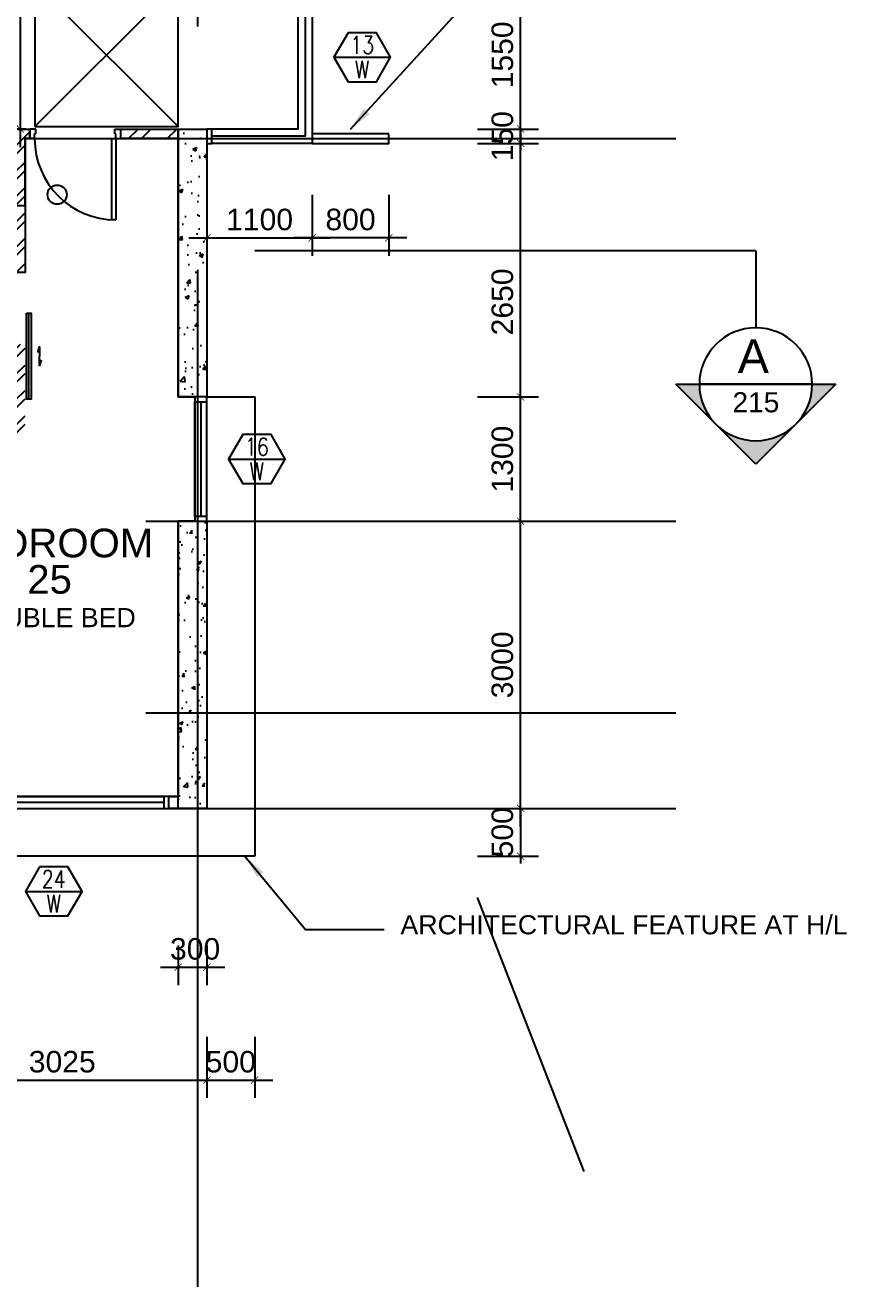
# Model space of a CAD drawing. Header units: millimetres. Extents: x -1214 to 72065, y 7230 to 56310.
# Drawn here: x 62201 to 70784, y 15000 to 28185 of the extents above; entities that cross this region are included whole.
import ezdxf
from ezdxf.enums import TextEntityAlignment as Align

# ---------------------------------------------------------------- set-up
doc = ezdxf.new("R2010")
doc.units = ezdxf.units.MM
doc.header["$MEASUREMENT"] = 0
doc.linetypes.add('CENTERX2', pattern=[101.6, 63.5, -12.7, 12.7, -12.7])
doc.layers.get('0').update_dxf_attribs({"color": 8})
doc.layers.get('Defpoints').update_dxf_attribs({"color": 8})
for name, color, linetype in [('Architectural Features', 8, 'Continuous'), ('arrow', 8, 'Continuous'), ('channel', 8, 'Continuous'), ('Door', 8, 'Continuous'), ('FSD', 8, 'Continuous'), ('GBP Dim', 8, 'Continuous'), ('GBP Text 200', 8, 'Continuous'), ('GBP Text GBP 250', 8, 'Continuous'), ('GBP_MARKS', 8, 'Continuous'), ('grid', 8, 'CENTERX2'), ('hatch', 8, 'Continuous'), ('LP-Furn built-in 2', 8, 'Continuous'), ('RCP_text', 8, 'Continuous'), ('TEXT Ref', 8, 'Continuous'), ('WALL-NEW', 8, 'Continuous'), ('WALL-STRUCTURE', 8, 'Continuous'), ('WINDOW', 8, 'Continuous'), ('Window Mark', 8, 'Continuous'), ('WINDOW-MULLION', 8, 'Continuous'), ('zzz-room mix', 8, 'Continuous')]:
    doc.layers.add(name, color=color, linetype=linetype)
doc.styles.add('BH', font='arial.ttf')
doc.styles.add('ROMANS', font='romans.shx')
doc.dimstyles.new('200 GBP', dxfattribs={"dimscale": 1.5, "dimtxt": 150, "dimasz": 50, "dimexe": 125, "dimexo": 50, "dimgap": 50, "dimtad": 1, "dimdec": 0, "dimzin": 0, "dimdsep": 46, "dimtxsty": 'BH', "dimblk": 'ARCHTICK', "dimcen": 0.09, "dimdle": 125, "dimclrd": 9, "dimclre": 9, "dimclrt": 1, "dimadec": 0, "dimazin": 0, "dimtfac": 1, "dimtdec": 0, "dimtix": 1, "dimtmove": 2, "dimatfit": 3, "dimldrblk": 'ARCHTICK', "dimfxl": 300, "dimfxlon": 1, "dimtolj": 1, "dimtzin": 0, "dimarcsym": 0})
doc.dimstyles.get("Standard").update_dxf_attribs({"dimtxt": 0.18, "dimasz": 0.18, "dimexe": 0.18, "dimexo": 0.0625, "dimgap": 0.09, "dimtad": 0, "dimtih": 1, "dimtoh": 1, "dimdec": 4, "dimzin": 0, "dimdsep": 46, "dimtxsty": 'Standard', "dimcen": 0.09, "dimadec": 0, "dimazin": 0, "dimtfac": 1, "dimtdec": 4, "dimtofl": 0, "dimtmove": 0, "dimatfit": 3, "dimfxl": 1, "dimtolj": 1, "dimtzin": 0, "dimarcsym": 0})

# ---------------------------------------------------------------- blocks, each defined once
blk = doc.blocks.new('A$C65CE4B9A')
at = {"layer": 'grid', "ltscale": 200}
for p, q in [((-5000, 10500), (-5000, -20450)), ((-66500, -8450), (0, -8450)), ((-66500, -12450), (0, -12450)), ((-66500, -14450), (0, -14450)), ((-66500, -15450), (0, -15450))]:
    blk.add_line(p, q, dxfattribs=at)
blk = doc.blocks.new('Door 850')
for p, q in [((38291, 34987), (38291, 35837)), ((38291, 35837), (38336, 35837)), ((38336, 35837), (38336, 34987)), ((38241, 34987), (38241, 34912)), ((38291, 34987), (38241, 34987)), ((38291, 34987), (38291, 34937)), ((38336, 34987), (38291, 34987)), ((39141, 34987), (39141, 34937)), ((39141, 34987), (39191, 34987)), ((39191, 34987), (39191, 34912)), ((38241, 34912), (38241, 34887)), ((38303, 34887), (38241, 34887)), ((38303, 34937), (38291, 34937)), ((38303, 34937), (38303, 34887)), ((39128, 34937), (39141, 34937)), ((39128, 34937), (39128, 34887)), ((39128, 34887), (39191, 34887)), ((39191, 34912), (39191, 34887))]:
    blk.add_line(p, q)
blk.add_arc((38291, 34987), 850, 360, 89.9977)
blk = doc.blocks.new('WINDOW MULLION2')
at = {"layer": 'WINDOW-MULLION', "ltscale": 100}
blk.add_lwpolyline([(25226, 20000), (25226, 20125), (25176, 20125), (25176, 20000)], close=True, dxfattribs=at)
blk = doc.blocks.new('_ArchTick')
at = {"color": 0, "const_width": 0.1}
blk.add_lwpolyline([(0.5, 0.5), (-0.5, -0.5)], dxfattribs=at)
blk = doc.blocks.new('*D39')
at = {"layer": 'Defpoints', "color": 0, "transparency": 16777216}
for p in [(64598, 23000), (67377, 23000), (64598, 20000)]:
    blk.add_point(p, dxfattribs=at)
at = {"layer": 'GBP Dim', "color": 9, "lineweight": -2, "transparency": 16777216}
for p, q in [((67377, 19812), (67377, 23187)), ((66927, 23000), (67565, 23000)), ((66927, 20000), (67565, 20000))]:
    blk.add_line(p, q, dxfattribs=at)
at = {"layer": 'GBP Dim', "color": 9, "lineweight": -2, "transparency": 16777216, "xscale": 75, "yscale": 75, "zscale": 75}
for p, rotation in [((67377, 23000), 90), ((67377, 20000), 270)]:
    blk.add_blockref('_ArchTick', p, dxfattribs=dict(at, rotation=rotation))
at = {"layer": 'GBP Dim', "transparency": 16777216, "insert": (67187, 21500), "char_height": 225, "attachment_point": 5, "rotation": 90, "style": 'BH'}
blk.add_mtext('\\A1;3000', dxfattribs=at)
blk = doc.blocks.new('*D40')
at = {"layer": 'Defpoints', "color": 0, "transparency": 16777216}
for p in [(64599, 24300), (67377, 24300), (64598, 23000)]:
    blk.add_point(p, dxfattribs=at)
at = {"layer": 'GBP Dim', "color": 9, "lineweight": -2, "transparency": 16777216}
for p, q in [((67377, 22812), (67377, 24487)), ((66927, 24300), (67565, 24300)), ((66927, 23000), (67565, 23000))]:
    blk.add_line(p, q, dxfattribs=at)
at = {"layer": 'GBP Dim', "color": 9, "lineweight": -2, "transparency": 16777216, "xscale": 75, "yscale": 75, "zscale": 75}
for p, rotation in [((67377, 24300), 90), ((67377, 23000), 270)]:
    blk.add_blockref('_ArchTick', p, dxfattribs=dict(at, rotation=rotation))
at = {"layer": 'GBP Dim', "transparency": 16777216, "insert": (67187, 23650), "char_height": 225, "attachment_point": 5, "rotation": 90, "style": 'BH'}
blk.add_mtext('\\A1;1300', dxfattribs=at)
blk = doc.blocks.new('*D41')
at = {"layer": 'Defpoints', "color": 0, "transparency": 16777216}
for p in [(64599, 26950), (67377, 26950), (64599, 24300)]:
    blk.add_point(p, dxfattribs=at)
at = {"layer": 'GBP Dim', "color": 9, "lineweight": -2, "transparency": 16777216}
for p, q in [((67377, 24112), (67377, 27137)), ((66927, 26950), (67565, 26950)), ((66927, 24300), (67565, 24300))]:
    blk.add_line(p, q, dxfattribs=at)
at = {"layer": 'GBP Dim', "color": 9, "lineweight": -2, "transparency": 16777216, "xscale": 75, "yscale": 75, "zscale": 75}
for p, rotation in [((67377, 26950), 90), ((67377, 24300), 270)]:
    blk.add_blockref('_ArchTick', p, dxfattribs=dict(at, rotation=rotation))
at = {"layer": 'GBP Dim', "transparency": 16777216, "insert": (67187, 25293), "char_height": 225, "attachment_point": 5, "rotation": 90, "style": 'BH'}
blk.add_mtext('\\A1;2650', dxfattribs=at)
blk = doc.blocks.new('*D42')
at = {"layer": 'Defpoints', "color": 0, "transparency": 16777216}
for p in [(64599, 28650), (67377, 28650), (65050, 27100)]:
    blk.add_point(p, dxfattribs=at)
at = {"layer": 'GBP Dim', "color": 9, "lineweight": -2, "transparency": 16777216}
for p, q in [((67377, 26912), (67377, 28837)), ((66927, 28650), (67565, 28650)), ((66927, 27100), (67565, 27100))]:
    blk.add_line(p, q, dxfattribs=at)
at = {"layer": 'GBP Dim', "color": 9, "lineweight": -2, "transparency": 16777216, "xscale": 75, "yscale": 75, "zscale": 75}
for p, rotation in [((67377, 28650), 90), ((67377, 27100), 270)]:
    blk.add_blockref('_ArchTick', p, dxfattribs=dict(at, rotation=rotation))
at = {"layer": 'GBP Dim', "transparency": 16777216, "insert": (67187, 27875), "char_height": 225, "attachment_point": 5, "rotation": 90, "style": 'BH'}
blk.add_mtext('\\A1;1550', dxfattribs=at)
blk = doc.blocks.new('*D57')
at = {"layer": 'Defpoints', "color": 0, "transparency": 16777216}
for p in [(65099, 20000), (65099, 19500), (67377, 19500)]:
    blk.add_point(p, dxfattribs=at)
at = {"layer": 'GBP Dim', "color": 9, "lineweight": -2, "transparency": 16777216}
for p, q in [((67377, 20000), (67377, 20075)), ((66927, 20000), (67565, 20000)), ((67377, 20000), (67377, 19500)), ((66927, 19500), (67565, 19500)), ((67377, 19500), (67377, 19425))]:
    blk.add_line(p, q, dxfattribs=at)
at = {"layer": 'GBP Dim', "color": 9, "lineweight": -2, "transparency": 16777216, "xscale": 75, "yscale": 75, "zscale": 75}
for p, rotation in [((67377, 20000), 270), ((67377, 19500), 90)]:
    blk.add_blockref('_ArchTick', p, dxfattribs=dict(at, rotation=rotation))
at = {"layer": 'GBP Dim', "transparency": 16777216, "insert": (67187, 19750), "char_height": 225, "attachment_point": 5, "rotation": 90, "style": 'BH'}
blk.add_mtext('\\A1;500', dxfattribs=at)
blk = doc.blocks.new('*D61')
at = {"layer": 'Defpoints', "color": 0, "transparency": 16777216}
for p in [(64100, 27000), (65200, 27000), (65200, 25963)]:
    blk.add_point(p, dxfattribs=at)
at = {"layer": 'GBP Dim', "color": 9, "lineweight": -2, "transparency": 16777216}
for p, q in [((64100, 26413), (64100, 25776)), ((65200, 26413), (65200, 25776)), ((63912, 25963), (65387, 25963))]:
    blk.add_line(p, q, dxfattribs=at)
at = {"layer": 'GBP Dim', "color": 9, "lineweight": -2, "transparency": 16777216, "xscale": 75, "yscale": 75, "zscale": 75, "rotation": 180}
blk.add_blockref('_ArchTick', (64100, 25963), dxfattribs=at)
at = {"layer": 'GBP Dim', "color": 9, "lineweight": -2, "transparency": 16777216, "xscale": 75, "yscale": 75, "zscale": 75}
blk.add_blockref('_ArchTick', (65200, 25963), dxfattribs=at)
at = {"layer": 'GBP Dim', "transparency": 16777216, "insert": (64650, 26153), "char_height": 225, "attachment_point": 5, "style": 'BH'}
blk.add_mtext('\\A1;1100', dxfattribs=at)
blk = doc.blocks.new('*D62')
at = {"layer": 'Defpoints', "color": 0, "transparency": 16777216}
for p in [(65200, 27000), (66000, 27000), (65200, 25963)]:
    blk.add_point(p, dxfattribs=at)
at = {"layer": 'GBP Dim', "color": 9, "lineweight": -2, "transparency": 16777216}
for p, q in [((65200, 26413), (65200, 25776)), ((66000, 26413), (66000, 25776)), ((66187, 25963), (65012, 25963))]:
    blk.add_line(p, q, dxfattribs=at)
at = {"layer": 'GBP Dim', "color": 9, "lineweight": -2, "transparency": 16777216, "xscale": 75, "yscale": 75, "zscale": 75, "rotation": 180}
blk.add_blockref('_ArchTick', (65200, 25963), dxfattribs=at)
at = {"layer": 'GBP Dim', "color": 9, "lineweight": -2, "transparency": 16777216, "xscale": 75, "yscale": 75, "zscale": 75}
blk.add_blockref('_ArchTick', (66000, 25963), dxfattribs=at)
at = {"layer": 'GBP Dim', "transparency": 16777216, "insert": (65600, 26153), "char_height": 225, "attachment_point": 5, "style": 'BH'}
blk.add_mtext('\\A1;800', dxfattribs=at)
blk = doc.blocks.new('*D103')
at = {"layer": 'Defpoints', "color": 0, "transparency": 16777216}
for p in [(66697, 27100), (66698, 26950), (67377, 26950)]:
    blk.add_point(p, dxfattribs=at)
at = {"layer": 'GBP Dim', "color": 9, "lineweight": -2, "transparency": 16777216}
for p, q in [((67377, 27100), (67377, 27175)), ((67152, 27100), (67565, 27100)), ((67377, 27100), (67377, 26950)), ((67152, 26950), (67565, 26950)), ((67377, 26950), (67377, 26875))]:
    blk.add_line(p, q, dxfattribs=at)
at = {"layer": 'GBP Dim', "color": 9, "lineweight": -2, "transparency": 16777216, "xscale": 75, "yscale": 75, "zscale": 75}
for p, rotation in [((67377, 27100), 270), ((67377, 26950), 90)]:
    blk.add_blockref('_ArchTick', p, dxfattribs=dict(at, rotation=rotation))
at = {"layer": 'GBP Dim', "transparency": 16777216, "insert": (67187, 27025), "char_height": 225, "attachment_point": 5, "rotation": 90, "style": 'BH'}
blk.add_mtext('\\A1;150', dxfattribs=at)
blk = doc.blocks.new('*D199')
at = {"layer": 'Defpoints', "color": 0, "transparency": 16777216}
for p in [(64100, 22083), (61075, 20084), (64100, 17161)]:
    blk.add_point(p, dxfattribs=at)
at = {"layer": 'GBP Dim', "color": 9, "lineweight": -2, "transparency": 16777216}
for p, q in [((61075, 17611), (61075, 16973)), ((64100, 17611), (64100, 16973)), ((60887, 17161), (64288, 17161))]:
    blk.add_line(p, q, dxfattribs=at)
at = {"layer": 'GBP Dim', "color": 9, "lineweight": -2, "transparency": 16777216, "xscale": 75, "yscale": 75, "zscale": 75, "rotation": 180}
blk.add_blockref('_ArchTick', (61075, 17161), dxfattribs=at)
at = {"layer": 'GBP Dim', "color": 9, "lineweight": -2, "transparency": 16777216, "xscale": 75, "yscale": 75, "zscale": 75}
blk.add_blockref('_ArchTick', (64100, 17161), dxfattribs=at)
at = {"layer": 'GBP Dim', "transparency": 16777216, "insert": (62588, 17351), "char_height": 225, "attachment_point": 5, "style": 'BH'}
blk.add_mtext('\\A1;3025', dxfattribs=at)
blk = doc.blocks.new('*D213')
at = {"layer": 'Defpoints', "color": 0, "transparency": 16777216}
for p in [(64099, 19084), (64599, 18584), (64599, 17161)]:
    blk.add_point(p, dxfattribs=at)
at = {"layer": 'GBP Dim', "color": 9, "lineweight": -2, "transparency": 16777216}
for p, q in [((64099, 17611), (64099, 16973)), ((64599, 17611), (64599, 16973)), ((63912, 17161), (64787, 17161))]:
    blk.add_line(p, q, dxfattribs=at)
at = {"layer": 'GBP Dim', "color": 9, "lineweight": -2, "transparency": 16777216, "xscale": 75, "yscale": 75, "zscale": 75, "rotation": 180}
blk.add_blockref('_ArchTick', (64099, 17161), dxfattribs=at)
at = {"layer": 'GBP Dim', "color": 9, "lineweight": -2, "transparency": 16777216, "xscale": 75, "yscale": 75, "zscale": 75}
blk.add_blockref('_ArchTick', (64599, 17161), dxfattribs=at)
at = {"layer": 'GBP Dim', "transparency": 16777216, "insert": (64349, 17351), "char_height": 225, "attachment_point": 5, "style": 'BH'}
blk.add_mtext('\\A1;500', dxfattribs=at)
blk = doc.blocks.new('*D216')
at = {"layer": 'Defpoints', "color": 0, "transparency": 16777216}
for p in [(62281, 28650), (62150, 27100), (62281, 27100)]:
    blk.add_point(p, dxfattribs=at)
at = {"layer": 'GBP Dim', "color": 9, "lineweight": -2, "transparency": 16777216}
for p, q in [((62150, 28837), (62150, 26912)), ((62206, 28650), (61962, 28650)), ((62206, 27100), (61962, 27100))]:
    blk.add_line(p, q, dxfattribs=at)
at = {"layer": 'GBP Dim', "color": 9, "lineweight": -2, "transparency": 16777216, "xscale": 75, "yscale": 75, "zscale": 75}
for p, rotation in [((62150, 28650), 90), ((62150, 27100), 270)]:
    blk.add_blockref('_ArchTick', p, dxfattribs=dict(at, rotation=rotation))
at = {"layer": 'GBP Dim', "transparency": 16777216, "insert": (61960, 27875), "char_height": 225, "attachment_point": 5, "rotation": 90, "style": 'BH'}
blk.add_mtext('\\A1;1550', dxfattribs=at)
blk = doc.blocks.new('MISCWINDOWS')
blk.add_line((-4.04, 0), (4.04, 0))
blk.add_lwpolyline([(-2.02, 3.5), (-4.04, 0), (-2.02, -3.5), (2.02, -3.5), (4.04, 0), (2.02, 3.5)], close=True)
at = {"style": 'BH'}
for tag, p in [('MARK_NUMBER', (0, 1.75)), ('DWG_NUMBER', (0, -1.75))]:
    blk.add_attdef(tag, text='', height=2.5, dxfattribs=at).set_placement(p, align=Align.MIDDLE_CENTER)
blk = doc.blocks.new('*D240')
at = {"layer": 'Defpoints', "color": 0, "transparency": 16777216}
for p in [(64099, 19389), (63800, 19368, 0), (64099, 18340)]:
    blk.add_point(p, dxfattribs=at)
at = {"layer": 'GBP Dim', "color": 9, "lineweight": -2, "transparency": 16777216}
for p, q in [((63800, 18565), (63800, 18152)), ((64099, 18565), (64099, 18152)), ((63613, 18340), (64287, 18340))]:
    blk.add_line(p, q, dxfattribs=at)
at = {"layer": 'GBP Dim', "color": 9, "lineweight": -2, "transparency": 16777216, "xscale": 75, "yscale": 75, "zscale": 75, "rotation": 180}
blk.add_blockref('_ArchTick', (63800, 18340), dxfattribs=at)
at = {"layer": 'GBP Dim', "color": 9, "lineweight": -2, "transparency": 16777216, "xscale": 75, "yscale": 75, "zscale": 75}
blk.add_blockref('_ArchTick', (64099, 18340), dxfattribs=at)
at = {"layer": 'GBP Dim', "transparency": 16777216, "insert": (63976, 18530), "char_height": 225, "attachment_point": 5, "style": 'BH'}
blk.add_mtext('\\A1;300', dxfattribs=at)

msp = doc.modelspace()

# ---------------------------------------------------------------- hatches: boundary and pattern name
at = {"layer": 'GBP_MARKS'}
h = msp.add_hatch(color=256, dxfattribs=at)
edge = h.paths.add_edge_path(flags=16)
edge.add_line((70424.1, 24432.1), (69244.3, 24432.1))
edge.add_arc((69834.2, 24432.1), 589.9, 180, 360)
h.paths.add_polyline_path([(69000, 24432.1), (70668.4, 24432.1), (69834.2, 23597.9)])
at = {"layer": 'hatch'}
h = msp.add_hatch(dxfattribs=at)
h.set_pattern_fill('ANSI32', color=256, scale=500, style=0)
h.set_pattern_definition([(45, (60309.3, 10279.93), (-132.5825, 132.5825), []), (45, (60397.68, 10279.93), (-132.5825, 132.5825), [])])
edge = h.paths.add_edge_path()
edge.add_line((62050, 27100), (62250, 27100))
edge.add_line((62250, 27100), (62250, 27000))
edge.add_line((62250, 27000), (62200, 27000))
edge.add_line((62200, 27000), (62200, 26300.6))
edge.add_line((62200, 26300.6), (62200, 25600.1))
edge.add_line((62200, 25600.1), (62100, 25600.1))
edge.add_line((62100, 25600.1), (62100, 26299.9))
edge.add_line((62100, 26299.9), (61125, 26299.9))
edge.add_line((61125, 26299.9), (61125, 26400))
edge.add_line((61125, 26400), (62100, 26400))
edge.add_line((62100, 26400), (62100, 27000))
edge.add_line((62100, 27000), (62050, 27000))
edge.add_line((62050, 27000), (62050, 27100))
h.paths.add_polyline_path([(61025, 23770.1), (61025, 23720.1), (58670, 23720.1), (58670, 24900), (58770, 24900), (58770, 23820.1), (60625, 23820.1), (60625, 25800.2), (60425, 25800.2), (60425, 27000.2), (58770, 27000.2), (58770, 25850), (58670, 25850), (58670, 27000.2), (58300, 27000.2), (58300, 27100.2), (60525, 27100.2), (60525, 25900.2), (61025, 25900.2), (61025, 26100.2), (61125, 26100.2), (61125, 25800.2), (60725, 25800.2), (60725, 23950.2), (62100, 23950.2), (62100, 24850.3), (62200, 24850.3), (62200, 23850.2), (61125, 23850.2), (61125, 23770.1)])
h = msp.add_hatch(dxfattribs=at)
h.set_pattern_fill('ANSI32', color=256, scale=30, style=0)
h.set_pattern_definition([(45, (2890.7, 16720.07), (-202.0558, 202.0558), []), (45, (3025.4, 16720.07), (-202.0558, 202.0558), [])])
h.paths.add_polyline_path([(63200, 27100), (63800, 27100), (63800, 27000), (63200, 27000)])
h = msp.add_hatch(dxfattribs=at)
h.set_pattern_fill('AR-CONC', color=256, scale=60, style=0)
h.set_pattern_definition([(50, (0, -2e-10), (430.3561, -37.6513), [45, -495]), (355, (0, -2e-10), (-83.2508, 451.3153), [36, -396]), (100.4514, (35.86, -3.14), (347.1056, 413.6637), [38.244, -420.6853]), (46.1842, (0, 120), (640.3446, -99.3114), [67.5, -742.5]), (96.6356, (53.36, 111.7), (560.7976, 584.471), [57.366, -631.028]), (351.1842, (0, 120), (560.797, 584.471), [54, -594]), (21, (60, 90), (358.1442, -241.5713), [45, -495]), (326, (60, 90), (145.9892, 435.09), [36, -396]), (71.4514, (89.85, 69.87), (504.1336, 193.5183), [38.244, -420.6853]), (37.5, (0, -2e-10), (7.2959, 199.7363), [0, -391.2, 0, -402, 0, -397.5]), (7.5, (0, -2e-10), (157.8417, 236.647), [0, -229.2, 0, -382.2, 0, -151.5]), (327.5, (-133.8, -2e-10), (320.29346, -13.53292), [0, -150, 0, -468, 0, -621]), (317.5, (-193.8, -2e-10), (349.9117, 60.063), [0, -195, 0, -310.8, 0, -441])])
h.paths.add_polyline_path([(64100, 24300), (63800, 24300), (63800, 27100), (64100, 27100)])
h = msp.add_hatch(dxfattribs=at)
h.set_pattern_fill('AR-CONC', color=256, scale=2, style=0)
h.set_pattern_definition([(50, (-576161.28, 762350.3), (364.36934, -31.87817), [38.1, -419.1]), (355, (-576161.28, 762350.3), (-70.48565, 382.11329), [30.48, -335.28]), (100.451, (-576130.9, 762347.65), (293.885, 350.23338), [32.38, -356.18]), (46.1842, (-576161.3, 762451.9), (542.15808, -84.08466), [57.15, -628.65]), (96.6356, (-576116.1, 762444.9), (474.80847, 494.8511), [48.57, -534.27]), (351.184, (-576161.3, 762451.9), (474.8092, 494.85024), [45.72, -502.92]), (21, (-576110.48, 762426.5), (303.22976, -204.53104), [38.1, -419.1]), (326, (-576110.48, 762426.5), (123.60406, 368.37593), [30.48, -335.28]), (71.4514, (-576085.2, 762409.46), (426.83298, 163.84572), [32.38, -356.18]), (37.5, (-576161.28, 762350.3), (6.177207, 169.110078), [0, -331.216, 0, -340.36, 0, -336.55]), (7.5, (-576161.28, 762350.3), (133.639325, 200.36115), [0, -194.056, 0, -323.596, 0, -128.27]), (327.5, (-576274.56, 762350.3), (271.18119, -11.457488), [0, -127, 0, -396.24, 0, -525.78]), (317.5, (-576325.36, 762350.3), (296.25836, 50.85298), [0, -165.1, 0, -263.144, 0, -373.38])])
h.paths.add_polyline_path([(64099.2, 20000), (63800, 20000), (63800, 23000), (64099.2, 23000)])
at = {"layer": 'RCP_text'}
h = msp.add_hatch(color=256, dxfattribs=at)
edge = h.paths.add_edge_path(flags=16)
edge.add_line((70424.1, 24432.2), (69244.3, 24432.2))
edge.add_arc((69834.2, 24432.2), 589.9, 180, 360)
h.paths.add_polyline_path([(69000, 24432.2), (70668.4, 24432.2), (69834.2, 23598)])
h = msp.add_hatch(color=256, dxfattribs=at)
edge = h.paths.add_edge_path(flags=16)
edge.add_line((70424.1, 24432.2), (69244.3, 24432.2))
edge.add_arc((69834.2, 24432.2), 589.9, 180, 360)
h.paths.add_polyline_path([(69000, 24432.2), (70668.4, 24432.2), (69834.2, 23598)])
h = msp.add_hatch(color=256, dxfattribs=at)
edge = h.paths.add_edge_path(flags=16)
edge.add_line((70424.1, 24432.2), (69244.3, 24432.2))
edge.add_arc((69834.2, 24432.2), 589.9, 180, 360)
h.paths.add_polyline_path([(69000, 24432.2), (70668.4, 24432.2), (69834.2, 23598)])
h = msp.add_hatch(color=256, dxfattribs=at)
edge = h.paths.add_edge_path(flags=16)
edge.add_line((70424.1, 24432.1), (69244.3, 24432.1))
edge.add_arc((69834.2, 24432.1), 589.9, 180, 360)
h.paths.add_polyline_path([(69000, 24432.1), (70668.4, 24432.1), (69834.2, 23597.9)])

# ---------------------------------------------------------------- linework, layer by layer
at = {"layer": 'Architectural Features', "ltscale": 10}
for p, q in [((62300, 27125), (63800, 28625)), ((63800, 27125), (62300, 28625))]:
    msp.add_line(p, q, dxfattribs=at)
at = {"layer": 'Architectural Features', "ltscale": 50}
for p, q in [((64100, 24300), (64599.1, 24300)), ((64599.1, 24300), (64599.1, 20000)), ((64599.1, 20000), (64599.1, 19500)), ((64599.1, 19500), (52025.9, 19500)), ((64599.1, 19500), (64599.1, 19500))]:
    msp.add_line(p, q, dxfattribs=at)
at = {"layer": 'Architectural Features', "ltscale": 10}
msp.add_lwpolyline([(62300, 27125), (63800, 27125), (63800, 28625), (62300, 28625)], close=True, dxfattribs=at)
at = {"layer": 'channel', "ltscale": 1000}
msp.add_line((66924.6, 19068.7), (68037, 16204.5), dxfattribs=at)
at = {"layer": 'FSD'}
msp.add_circle((62534.5, 26414), 100, dxfattribs=at)
at = {"layer": 'GBP_MARKS', "ltscale": 50}
msp.add_line((69834.2, 25826.1), (64600, 25826.1), dxfattribs=at)
at = {"layer": 'GBP_MARKS'}
for p, q in [((69834.2, 25826.2), (69834.2, 25021.9)), ((69834.2, 23597.9), (69000, 24432.1)), ((69000, 24432.1), (70668.4, 24432.1)), ((70424.1, 24432.1), (69244.3, 24432.1)), ((70668.4, 24432.1), (69834.2, 23597.9))]:
    msp.add_line(p, q, dxfattribs=at)
for start, end in [(0, 180), (180, 0)]:
    msp.add_arc((69834.2, 24432.1), 589.9, start, end, dxfattribs=at)
at = {"layer": 'LP-Furn built-in 2'}
msp.add_lwpolyline([(62215, 25175.1), (62265, 25175.1), (62265, 24275.1), (62215, 24275.1)], close=True, dxfattribs=at)
for points in [[(62240, 24275.1), (62240, 25175.1)], [(62332.6, 24765.9), (62349.9, 24823.5), (62349.9, 24726.2)], [(62367.1, 24686.6), (62349.9, 24629), (62349.9, 24726.2)]]:
    msp.add_lwpolyline(points, dxfattribs=at)
at = {"layer": 'RCP_text', "ltscale": 50}
for p, q in [((69834.2, 25826.2), (64600, 25826.2)), ((69834.2, 25826.2), (64600, 25826.2)), ((69834.2, 25826.2), (64600, 25826.2)), ((69834.2, 25826.1), (64600, 25826.1))]:
    msp.add_line(p, q, dxfattribs=at)
at = {"layer": 'RCP_text'}
for p, q in [((69834.2, 25826.3), (69834.2, 25022)), ((69834.2, 25826.3), (69834.2, 25022)), ((69834.2, 25826.3), (69834.2, 25022)), ((69834.2, 25826.2), (69834.2, 25021.9)), ((69834.2, 23598), (69000, 24432.2)), ((69000, 24432.2), (70668.4, 24432.2)), ((69834.2, 23598), (69000, 24432.2)), ((69000, 24432.2), (70668.4, 24432.2)), ((69834.2, 23598), (69000, 24432.2)), ((69000, 24432.2), (70668.4, 24432.2)), ((69834.2, 23597.9), (69000, 24432.1)), ((69000, 24432.1), (70668.4, 24432.1)), ((70424.1, 24432.2), (69244.3, 24432.2)), ((70424.1, 24432.2), (69244.3, 24432.2)), ((70424.1, 24432.2), (69244.3, 24432.2)), ((70424.1, 24432.1), (69244.3, 24432.1)), ((70668.4, 24432.2), (69834.2, 23598)), ((70668.4, 24432.2), (69834.2, 23598)), ((70668.4, 24432.2), (69834.2, 23598)), ((70668.4, 24432.1), (69834.2, 23597.9))]:
    msp.add_line(p, q, dxfattribs=at)
for centre, start, end in [((69834.2, 24432.2), 0, 180), ((69834.2, 24432.2), 0, 180), ((69834.2, 24432.2), 0, 180), ((69834.2, 24432.1), 0, 180), ((69834.2, 24432.2), 180, 0), ((69834.2, 24432.2), 180, 0), ((69834.2, 24432.2), 180, 0), ((69834.2, 24432.1), 180, 0)]:
    msp.add_arc(centre, 589.9, start, end, dxfattribs=at)
at = {"layer": 'WALL-NEW'}
for points in [[(62050, 27100), (62250, 27100), (62250, 27000), (62200, 27000), (62200, 26300.6), (62200, 25600.1), (62100, 25600.1), (62100, 26299.9), (61125, 26299.9), (61125, 26400), (62100, 26400), (62100, 27000), (62050, 27000), (62050, 27100)], [(63200, 27100), (63800, 27100), (63800, 27000), (63200, 27000), (63200, 27100)], [(63700, 20125), (63800, 20125)], [(63800, 20000), (63800, 20000), (63700, 20000), (63700, 20125)]]:
    msp.add_lwpolyline(points, dxfattribs=at)
msp.add_lwpolyline([(66000, 27049.9), (65200, 27049.9), (65200, 26949.9), (66000, 26949.9)], close=True, dxfattribs=at)
at = {"layer": 'WALL-STRUCTURE'}
msp.add_lwpolyline([(64100, 24300), (63800, 24300), (63800, 27100), (64100, 27100)], close=True, dxfattribs=at)
msp.add_lwpolyline([(63800, 20000), (63800, 23000), (64099.2, 23000), (64099.2, 20000), (63800, 20000)], dxfattribs=at)
at = {"layer": 'WINDOW'}
for points in [[(64150, 28799.9), (65200, 28799.9), (65200, 26949.9), (64150, 26949.9)], [(64150, 28724.9), (65125, 28724.9), (65125, 27024.9), (64150, 27024.9)], [(64150, 28649.8), (65050, 28649.8), (65050, 27099.8), (64150, 27099.8)], [(63974.2, 23050), (63974.2, 24250)], [(64036.7, 24250), (64036.7, 23050)], [(64099.2, 23050), (64099.2, 24250)], [(61275, 20125), (63650, 20125)], [(63650, 20062.5), (61275, 20062.5)], [(61275, 20000), (63650, 20000)]]:
    msp.add_lwpolyline(points, dxfattribs=at)
for points in [[(64100, 27099.8), (64100, 26949.9), (64150, 26949.9), (64150, 27099.8)], [(64099.2, 24300), (63974.2, 24300), (63974.2, 24250), (64099.2, 24250)], [(64099.2, 23050), (63974.2, 23050), (63974.2, 23000), (64099.2, 23000)]]:
    msp.add_lwpolyline(points, close=True, dxfattribs=at)
at = {"layer": 'zzz-room mix'}
msp.add_lwpolyline([(63800, 23000), (63800, 20125), (61124.1, 20124.9), (61125, 21000), (57876.2, 21000), (57875, 20125), (55100, 20125), (55100, 24300), (57300, 24300), (57300, 27000.1), (57300, 27000.1), (60425, 27000.1), (60425, 25800), (61063.3, 25800), (61125, 25800.1), (61125, 26299.9), (62200, 26299.9), (62200, 27000.1), (63800, 27000.1), (63800, 24300), (63974.2, 24300), (63974.2, 23000)], close=True, dxfattribs=at)

# ---------------------------------------------------------------- block references
at = {"layer": 'Door', "rotation": 180.0000416214653}
msp.add_blockref('Door 850', (101440.5, 61986.6), dxfattribs=at)
at = {"layer": 'TEXT Ref'}
msp.add_blockref('A$C65CE4B9A', (69000, 35450), dxfattribs=at)
at = {"layer": 'Window Mark'}
ref = msp.add_blockref('MISCWINDOWS', (65722.1, 27850), dxfattribs=dict(at, xscale=73.25, yscale=73.25, zscale=73.25))
ref.add_attrib('MARK_NUMBER', '13', dxfattribs={"layer": '0', "height": 183.12, "style": 'ROMANS', "width": 0.8}).set_placement((65722.1, 27978.2), align=Align.MIDDLE_CENTER)
ref.add_attrib('DWG_NUMBER', 'W', dxfattribs={"layer": '0', "height": 183.1, "style": 'ROMANS', "width": 0.8}).set_placement((65722.1, 27721.8), align=Align.MIDDLE_CENTER)
ref = msp.add_blockref('MISCWINDOWS', (64621.3, 23650), dxfattribs=dict(at, xscale=73.25, yscale=73.25, zscale=73.25))
ref.add_attrib('MARK_NUMBER', '16', dxfattribs={"layer": '0', "height": 183.12, "style": 'ROMANS', "width": 0.8}).set_placement((64621.3, 23778.2), align=Align.MIDDLE_CENTER)
ref.add_attrib('DWG_NUMBER', 'W', dxfattribs={"layer": '0', "height": 183.1, "style": 'ROMANS', "width": 0.8}).set_placement((64621.3, 23521.8), align=Align.MIDDLE_CENTER)
ref = msp.add_blockref('MISCWINDOWS', (62499, 19132), dxfattribs=dict(at, xscale=73.25, yscale=73.25, zscale=73.25))
ref.add_attrib('MARK_NUMBER', '24', dxfattribs={"layer": '0', "height": 183.12, "style": 'ROMANS', "width": 0.8}).set_placement((62499, 19260.2), align=Align.MIDDLE_CENTER)
ref.add_attrib('DWG_NUMBER', 'W', dxfattribs={"layer": '0', "height": 183.1, "style": 'ROMANS', "width": 0.8}).set_placement((62499, 19003.8), align=Align.MIDDLE_CENTER)
at = {"layer": 'WINDOW-MULLION'}
msp.add_blockref('WINDOW MULLION2', (38474.1, 0.1), dxfattribs=at)

# ---------------------------------------------------------------- texts
at = {"layer": 'GBP Text 200', "style": 'BH'}
msp.add_text('DOUBLE BED', height=200, dxfattribs=at).set_placement((62456, 21893.5), align=Align.CENTER)
msp.add_text('ARCHITECTURAL FEATURE AT H/L', height=200, dxfattribs=at).set_placement((66121.4, 18683.6))
at = {"layer": 'GBP Text GBP 250', "style": 'BH'}
for s, p in [('BEDROOM', (62456, 22623.4)), ('25', (62456, 22243.5))]:
    msp.add_text(s, height=300, dxfattribs=at).set_placement(p, align=Align.CENTER)
at = {"layer": 'GBP_MARKS', "width": 888.004, "attachment_point": 2, "style": 'BH'}
for s, insert, char_height in [('A', (69808.3, 24900.5), 350), ('\\P{\\H0.84x;215}', (69834.9, 24765.9), 250)]:
    msp.add_mtext(s, dxfattribs=dict(at, insert=insert, char_height=char_height))

# ---------------------------------------------------------------- dimensions: what is measured, and where the dimension line sits
at = {"layer": 'GBP Dim'}
for base, p1, p2, override, picture, middle in [((62150, 27100), (62281.2, 28650), (62281.2, 27100), {"dimclrt": 256}, '*D216', (61960.1, 27875)), ((67377, 28649.8), (65050, 27099.8), (64599, 28649.8), {"dimclrt": 256}, '*D42', (67187.2, 27874.8)), ((67377, 26949.9), (66697.4, 27099.9), (66698, 26949.9), {"dimclrt": 256, "dimfxl": 150}, '*D103', (67187.2, 27024.9)), ((67377, 24300), (64598.2, 22999.9), (64599, 24300), {"dimclrt": 256, "dimfxl": 300, "dimfxlon": 1}, '*D40', (67187.1, 23649.9)), ((67377, 22999.9), (64598.2, 20000), (64598.2, 22999.9), {"dimclrt": 256, "dimfxl": 300, "dimfxlon": 1}, '*D39', (67187.1, 21499.9)), ((67377, 19500), (65099.1, 20000), (65099.1, 19500), {"dimclrt": 256}, '*D57', (67187.2, 19750))]:
    dim = msp.add_linear_dim(base=base, p1=p1, p2=p2, angle=90, dimstyle='200 GBP', override=override, dxfattribs=at)
    dim.commit()
    dim.dimension.update_dxf_attribs({"geometry": picture, "text_midpoint": middle})
dim = msp.add_linear_dim(base=(67377, 26949.9), p1=(64599, 24300), p2=(64599, 26949.9), angle=90, dimstyle='200 GBP', override={"dimclrt": 256}, dxfattribs=at)
dim.commit()
dim.dimension.update_dxf_attribs({"geometry": '*D41', "text_midpoint": (67187.2, 25293.4), "dimtype": 160})
for base, p1, p2, override, picture, middle in [((65200, 25963.2), (64100, 27000), (65200, 27000), {"dimclrt": 256}, '*D61', (64650, 26153.1)), ((65200, 25963.2), (66000, 27000), (65200, 27000), {"dimclrt": 256}, '*D62', (65600, 26153.1)), ((64100.2, 17161), (61075, 20083.6), (64100.2, 22082.6), {"dimclrt": 256, "dimfxl": 300, "dimfxlon": 1}, '*D199', (62587.6, 17350.9))]:
    dim = msp.add_linear_dim(base=base, p1=p1, p2=p2, dimstyle='200 GBP', override=override, dxfattribs=at)
    dim.commit()
    dim.dimension.update_dxf_attribs({"geometry": picture, "text_midpoint": middle})
for base, p1, p2, override, picture, middle in [((64099.2, 18339.7), (63800, 19367.9, 0), (64099.2, 19389), {"dimrnd": 5, "dimclrt": 256, "dimfxl": 150}, '*D240', (63976.2, 18529.6)), ((64599.1, 17161), (64099.2, 19083.6), (64599.1, 18583.6), {"dimclrt": 256}, '*D213', (64349.1, 17350.9))]:
    dim = msp.add_linear_dim(base=base, p1=p1, p2=p2, dimstyle='200 GBP', override=override, dxfattribs=at)
    dim.commit()
    dim.dimension.update_dxf_attribs({"geometry": picture, "text_midpoint": middle, "dimtype": 160})

# ---------------------------------------------------------------- leaders
at = {"layer": 'arrow'}
for points in [[(65600, 27100), (66745.8, 28353.6), (68201.4, 28353.6)], [(64497.3, 19500), (65130.3, 18733.3), (65950.6, 18733.3)]]:
    msp.add_leader(points, dimstyle='Standard', override={"dimscale": 2, "dimtxt": 200, "dimasz": 125, "dimexe": 166.67, "dimexo": 100, "dimgap": 100, "dimtih": 0, "dimtoh": 0, "dimdec": 0, "dimrnd": 5.001, "dimtxsty": 'BH', "dimdle": 166.666667, "dimclrd": 9, "dimclre": 9, "dimclrt": 1, "dimtdec": 0, "dimtix": 1, "dimtofl": 1, "dimtmove": 2, "dimfxl": 50}, dxfattribs=at)

doc.saveas('drawing.dxf')
